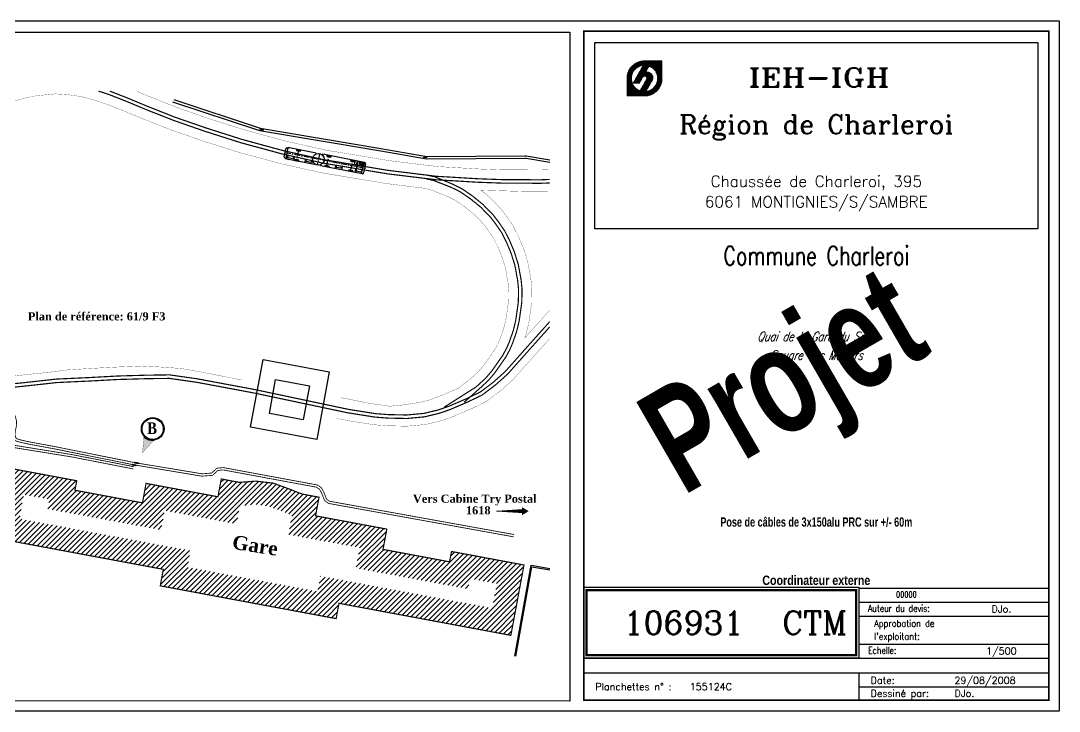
# Model space of a CAD drawing. Header units: millimetres. Extents: x 153913 to 154762, y 120754 to 121050.
# Drawn here: x 154316.7 to 154762.2, y 120754.1 to 121050.3 of the extents above; entities that cross this region are included whole.
import ezdxf
from ezdxf.enums import TextEntityAlignment as Align

# ---------------------------------------------------------------- set-up
doc = ezdxf.new("R2010")
doc.units = ezdxf.units.MM
doc.header["$LTSCALE"] = 0.04
doc.linetypes.add('CENTER', pattern=[50.8, 31.75, -6.35, 6.35, -6.35])
doc.linetypes.add('HIDDEN', pattern=[9.525, 6.35, -3.175])
for name, color, linetype in [('1CARTOUCHE', 7, 'Continuous'), ('BLOCK-BEG', 7, 'Continuous'), ('CMT', 6, 'Continuous'), ('Fon topo', 252, 'Continuous'), ('L_150', 1, 'Continuous'), ('M_110', 1, 'M_ST_10'), ('TEST', 1, 'Continuous'), ('texte', 5, 'Continuous'), ('topo', 252, 'Continuous'), ('VUV', 7, 'Continuous')]:
    doc.layers.add(name, color=color, linetype=linetype)
doc.styles.add('ROMANC', font='ROMANC.SHX', dxfattribs={"height": 0.3})
doc.styles.add('ROMANS', font='romans')
doc.styles.add('ROMANT', font='ROMANT.shx', dxfattribs={"width": 0.9, "height": 5})
doc.styles.add('STYLE1', font='techb___.ttf', dxfattribs={"width": 0.85})
doc.styles.add('style2', font='TIMESBD.TTF')
doc.linetypes.add('G_TYPB_AP', pattern='A,5,-0.3,["o",Standard,S=1.5,R=0,X=0,Y=-0.5],-1.65', length=6.95)
doc.linetypes.add('M_ST_10', pattern='A,5,-0.3,["++",Standard,S=1,R=0,X=0,Y=-0.5],-2.8', length=8.1)

# ---------------------------------------------------------------- blocks, each defined once
blk = doc.blocks.new('Br1501')
at = {"color": 0, "linetype": 'Continuous'}
blk.add_lwpolyline([(0.3, -0.15), (-0.3, -0.15), (-0.3, 0.15), (0.3, 0.15)], close=True, dxfattribs=at)
for points in [[(-0.1, 0.15), (-0.1, -0.15)], [(0.1, -0.15), (0.1, 0.15)]]:
    blk.add_lwpolyline(points, dxfattribs=at)
blk = doc.blocks.new('tec006pl')
at = {"layer": 'BLOCK-BEG', "color": 0, "linetype": 'CENTER'}
for p, q in [((0.2, 0), (-17.56, 0)), ((-14.62, 1.24), (-14.62, -1.25)), ((-10.07, 1.24), (-10.07, -1.21)), ((-7.97, -1.25), (-7.97, 1.24)), ((-2.77, -1.25), (-2.77, 1.24))]:
    blk.add_line(p, q, dxfattribs=at)
at = {"layer": 'BLOCK-BEG', "color": 0}
for p, q in [((-17.36, -0.9), (-17.36, 0.9)), ((-16.9, -1.16), (-16.9, 1.16)), ((-10.78, 1.24), (-16.28, 1.24)), ((-10.78, 1.24), (-10.69, 1.08)), ((-9.35, 1.24), (-9.44, 1.08)), ((-0.25, 1.24), (-9.35, 1.24)), ((-2.23, 0.45), (-2.23, 1.25)), ((-2.23, 0.45), (-1.47, 0.29)), ((-1.78, 0.35), (-1.78, 1.25)), ((-0.38, 1.07), (-1.78, 1.07)), ((-1.61, -1.25), (-1.61, 1.24)), ((-1.47, 0.29), (-0.38, 0.29)), ((-1.28, 0.93), (-0.78, 0.93)), ((-1.28, 0.53), (-0.78, 0.53)), ((-0.78, 0.53), (-0.78, 0.93)), ((-0.69, 0.98), (-0.62, 0.73)), ((-0.69, 0.48), (-0.62, 0.73)), ((-0.38, -1.25), (-0.38, 1.24)), ((-0.38, 1.03), (-0.21, 0.99)), ((-0.38, 0.43), (-0.21, 0.48)), ((-0.21, 0.48), (-0.21, 0.99)), ((0, 1), (0, -1)), ((-16.59, -0.68), (-16.74, -0.68)), ((-16.74, -0.68), (-16.74, -1.2)), ((-16.59, -0.68), (-16.51, -0.96)), ((-15.49, -0.96), (-16.51, -0.96)), ((-10.78, -1.25), (-16.28, -1.25)), ((-15.41, -0.68), (-15.49, -0.96)), ((-15.26, -0.68), (-15.41, -0.68)), ((-15.26, -0.68), (-15.26, -1.25)), ((-12.65, -0.68), (-12.8, -0.68)), ((-12.8, -0.68), (-12.8, -1.25)), ((-12.65, -0.68), (-12.57, -0.96)), ((-11.54, -0.96), (-12.57, -0.96)), ((-11.47, -0.68), (-11.54, -0.96)), ((-11.32, -0.68), (-11.47, -0.68)), ((-11.32, -0.68), (-11.32, -1.25)), ((-10.78, -1.25), (-10.69, -1.08)), ((-9.35, -1.25), (-9.44, -1.08)), ((-0.25, -1.25), (-9.35, -1.25)), ((-6.07, -0.68), (-6.22, -0.68)), ((-6.22, -0.68), (-6.22, -1.25)), ((-6.07, -0.68), (-6, -0.96)), ((-4.97, -0.96), (-6, -0.96)), ((-4.89, -0.68), (-4.97, -0.96)), ((-4.74, -0.68), (-4.89, -0.68)), ((-4.74, -0.68), (-4.74, -1.25)), ((-1.71, -0.68), (-1.86, -0.68)), ((-1.86, -0.68), (-1.86, -1.25)), ((-1.71, -0.68), (-1.64, -0.96)), ((-0.61, -0.96), (-1.64, -0.96)), ((-0.53, -0.68), (-0.61, -0.96)), ((-0.38, -0.68), (-0.53, -0.68))]:
    blk.add_line(p, q, dxfattribs=at)
at = {"layer": 'BLOCK-BEG', "color": 0, "linetype": 'HIDDEN'}
for p, q in [((-15.01, 1.19), (-14.22, 1.19)), ((-15.01, 0.96), (-14.22, 0.96)), ((-8.36, 1.19), (-7.57, 1.19)), ((-8.36, 0.96), (-7.57, 0.96)), ((-3.16, 1.19), (-2.37, 1.19)), ((-3.16, 0.96), (-2.37, 0.96)), ((-15.01, -0.96), (-14.22, -0.96)), ((-15.01, -1.19), (-14.22, -1.19)), ((-8.36, -0.96), (-7.57, -0.96)), ((-8.36, -1.19), (-7.57, -1.19)), ((-3.16, -0.96), (-2.37, -0.96)), ((-3.16, -1.19), (-2.37, -1.19))]:
    blk.add_line(p, q, dxfattribs=at)
at = {"layer": 'BLOCK-BEG', "color": 0, "linetype": 'Continuous'}
blk.add_circle((-10.07, 0), 1.25, dxfattribs=at)
at = {"layer": 'BLOCK-BEG', "color": 0}
blk.add_circle((-0.62, 0.73), 0.256, dxfattribs=at)
for centre, radius, start, end in [((-17.11, 0.83), 0.25, 112.0618, 165.3846), ((-16.28, -1.19), 2.44, 90.0007, 112.0592), ((-0.78, 0.73), 0.542, 158.3809, 201.6175), ((-0.78, 0.73), 0.456, 154.0546, 205.9436), ((-0.25, 1), 0.25, 0, 90.0009), ((-17.11, -0.83), 0.25, 194.6154, 247.9382), ((-16.28, 1.19), 2.44, 247.9408, 269.9993), ((-0.25, -1), 0.25, 269.9991, 0)]:
    blk.add_arc(centre, radius, start, end, dxfattribs=at)
at = {"layer": 'BLOCK-BEG', "color": 0, "linetype": 'HIDDEN'}
for centre, start, end in [((-14.93, 1.07), 126.8558, 233.1163), ((-14.3, 1.07), 306.8813, 53.1418), ((-8.28, 1.07), 126.857, 233.1175), ((-7.65, 1.07), 306.8825, 53.143), ((-3.08, 1.07), 126.857, 233.1175), ((-2.45, 1.07), 306.8825, 53.143), ((-14.93, -1.07), 126.8837, 233.1442), ((-14.3, -1.07), 306.8582, 53.1187), ((-8.28, -1.07), 126.8825, 233.143), ((-7.65, -1.07), 306.857, 53.1175), ((-3.08, -1.07), 126.8825, 233.143), ((-2.45, -1.07), 306.857, 53.1175)]:
    blk.add_arc(centre, 0.142, start, end, dxfattribs=at)
blk = doc.blocks.new('Tram')
at = {"layer": 'VUV'}
blk.add_blockref('tec006pl', (155038.91, 121728.32), dxfattribs=at)
blk = doc.blocks.new('IEHIGH')
at = {"layer": 'TEST'}
h = blk.add_hatch(dxfattribs=at)
h.set_pattern_fill('ANSI37', color=256, scale=0.001, style=0)
h.paths.add_polyline_path([(0.657, 1.125, 0.387078), (0.408, 0.899), (0.408, 0.625), (0.657, 0.625, 0.387078), (0.906, 0.852), (0.906, 1.125)])
h.paths.add_polyline_path([(0.676, 0.688), (0.769, 0.854, 0.703023), (0.667, 0.957), (0.721, 1.052, -0.797133)], flags=16)
h.paths.add_polyline_path([(0.639, 1.063), (0.496, 0.808), (0.583, 0.808), (0.634, 0.898, -0.760212), (0.689, 0.868), (0.594, 0.698, -0.800397)], flags=16)
blk = doc.blocks.new('1000a4')
at = {"layer": '1CARTOUCHE', "color": 7, "linetype": 'Continuous', "const_width": 0.7}
blk.add_lwpolyline([(-204, 4.8), (-204, 291.8), (-4.43, 291.8), (-4.43, 4.8), (-4.43, 4.8)], close=True, dxfattribs=at)
at = {"layer": '1CARTOUCHE', "linetype": 'Continuous'}
blk.add_lwpolyline([(-199.22, 286.92), (-9.22, 286.92), (-9.22, 206.92), (-199.22, 206.92)], close=True, dxfattribs=at)
at = {"layer": '1CARTOUCHE', "linetype": 'Continuous', "xscale": 30, "yscale": 30, "zscale": 30}
blk.add_blockref('IEHIGH', (-197.62, 245.21), dxfattribs=at)
at = {"color": 254, "style": 'STYLE1', "width": 0.85}
blk.add_text('Projet', height=45, rotation=30, dxfattribs=at).set_placement((-161.47, 92.22))
at = {"layer": '1CARTOUCHE', "color": 7, "linetype": 'Continuous', "style": 'ROMANT', "width": 1.25}
blk.add_text(' IEH-IGH', height=8, dxfattribs=at).set_placement((-106.46, 267.93), align=Align.CENTER)
at = {"layer": '1CARTOUCHE', "color": 7, "linetype": 'Continuous', "style": 'ROMANC'}
for s, height, p in [('Région de Charleroi', 8, (-104.22, 247.79)), ('Chaussée de Charleroi, 395', 4.8, (-104.22, 224.95)), ('6061 MONTIGNIES/S/SAMBRE', 4.8, (-104.22, 216.15))]:
    blk.add_text(s, height=height, dxfattribs=at).set_placement(p, align=Align.CENTER)
at = {"layer": '1CARTOUCHE', "color": 7, "linetype": 'Continuous'}
for tag, height, style, width, p in [('COM', 8, 'ROMANS', 0.75, (-104.22, 195.39)), ('RES', 6, 'ROMANS', 0.75, (-104.22, 179.08)), ('SOUS-GRAPHE', 3, 'STYLE1', 0.85, (-65.56, 50.08)), ('SOUS-GRAPHE', 3, 'STYLE1', 0.85, (-24.81, 50.08))]:
    blk.add_attdef(tag, text='', height=height, dxfattribs=dict(at, style=style, width=width)).set_placement(p, align=Align.MIDDLE_CENTER)
at = {"layer": '1CARTOUCHE', "color": 7, "linetype": 'Continuous', "style": 'ROMANS', "oblique": 20, "width": 0.75}
for tag, p in [('RUE1', (-104.22, 158.74)), ('RUE2', (-104.22, 150.74)), ('RUE3', (-104.22, 142.74)), ('RUE4', (-104.22, 134.74))]:
    blk.add_attdef(tag, text='', height=4, dxfattribs=at).set_placement(p, align=Align.CENTER)
at = {"layer": '1CARTOUCHE', "color": 7, "linetype": 'Continuous', "style": 'STYLE1'}
for tag, p in [('TITRE1', (-104.22, 123.74)), ('TITRE2', (-104.22, 115.74)), ('TITRE3', (-104.22, 107.74))]:
    blk.add_attdef(tag, text='', height=4, dxfattribs=at).set_placement(p, align=Align.CENTER)
at = {"layer": '1CARTOUCHE', "color": 7, "linetype": 'Continuous', "style": 'STYLE1', "width": 0.85}
for tag, p in [('OBJ1', (-104.22, 95.32)), ('OBJ2', (-104.22, 87.32)), ('OBJ3', (-104.22, 79.18)), ('OBJ4', (-104.22, 71.18)), ('OBJ5', (-104.22, 64.18))]:
    blk.add_attdef(tag, text='', height=4, dxfattribs=at).set_placement(p, align=Align.CENTER)
at = {"layer": '1CARTOUCHE', "color": 7, "linetype": 'Continuous', "style": 'ROMANC'}
for tag, height, p in [('AUTEUR_DU_DEVIS', 3, (-24.81, 43.89)), ('NUMPLAN', 10, (-161.19, 37.99)), ('ECHELLE', 3, (-24.81, 25.89))]:
    blk.add_attdef(tag, text='', height=height, dxfattribs=at).set_placement(p, align=Align.MIDDLE_CENTER)
at = {"layer": '1CARTOUCHE', "color": 7, "linetype": 'Continuous', "style": 'ROMANS'}
for tag, p in [('DAT', (-44.93, 11.75)), ('PLANCHETTES', (-158.49, 9)), ('DES', (-44.93, 6.17))]:
    blk.add_attdef(tag, p, '', height=3, dxfattribs=at)
at = {"layer": 'CMT', "linetype": 'Continuous', "style": 'STYLE1'}
blk.add_attdef('CMT', text='', height=4, dxfattribs=at).set_placement((-104.22, 54.18), align=Align.CENTER)
at = {"layer": 'CMT', "linetype": 'Continuous', "style": 'ROMANC'}
blk.add_attdef('CTM', text='', height=10, dxfattribs=at).set_placement((-104.96, 37.99), align=Align.MIDDLE_CENTER)

msp = doc.modelspace()

# ---------------------------------------------------------------- hatches: boundary and pattern name
at = {"layer": 'Fon topo'}
h = msp.add_hatch(dxfattribs=at)
h.set_pattern_fill('LINE', color=256, scale=0.5, angle=45, style=0)
h.paths.add_polyline_path([(154501.46, 120822.61), (154500.63, 120818.18), (154472.09, 120823.51), (154473.71, 120832.21), (154443.14, 120837.9), (154444.63, 120845.89), (154437.35, 120847.25), (154432.04, 120849.34), (154424.98, 120851.94), (154417.42, 120852.8), (154410.51, 120852.25), (154402.69, 120853.71), (154401.27, 120846.08), (154376.8, 120850.64), (154373.61, 120832.43), (154376.88, 120831.82), (154378.43, 120840.16), (154409.27, 120834.41), (154410.73, 120842.24), (154417.25, 120842.76), (154422.65, 120842.14), (154428.47, 120840), (154433.03, 120838.2), (154431.48, 120829.9), (154462.04, 120824.21), (154460.42, 120815.51), (154508.63, 120806.52), (154509.46, 120810.95), (154520.89, 120808.82), (154518.93, 120798.3), (154445.19, 120812.04), (154443.96, 120805.47), (154388.17, 120815.87), (154389.49, 120822.95), (154316.11, 120836.63), (154317.98, 120847.02), (154329.01, 120844.96), (154328.25, 120840.88), (154373.61, 120832.43), (154376.8, 120850.64), (154370.43, 120851.82), (154368.88, 120843.48), (154339.91, 120848.88), (154340.67, 120852.96), (154309.93, 120858.69), (154304.5, 120828.62), (154377.83, 120814.95), (154376.51, 120807.88), (154451.96, 120793.81), (154453.19, 120800.38), (154526.93, 120786.64), (154532.56, 120816.82)])
at = {"layer": 'texte', "linetype": 'Continuous'}
h = msp.add_hatch(color=7, dxfattribs=at)
h.set_gradient(color1=(245, 10, 41), color2=(253, 196, 204), one_color=1, tint=0.88, name='SPHERICAL')
h.paths.add_polyline_path([(154368.88, 120865.06), (154373.87, 120870.39, -0.250516), (154369.61, 120872.07)])

# ---------------------------------------------------------------- linework, layer by layer
at = {"color": 0, "linetype": 'Continuous'}
for points in [[(154365.46, 120861.14), (154365.32, 120860.4), (154367.42, 120860.77), (154367.28, 120860.03)], [(154364.39, 120860.26), (154364.24, 120859.52), (154366.35, 120859.88), (154366.21, 120859.14)]]:
    msp.add_solid(points, dxfattribs=at)
at = {"layer": '1CARTOUCHE', "color": 7, "linetype": 'Continuous'}
for p, q in [((154676.24, 120806.88), (154757.74, 120806.88)), ((154676.24, 120800.88), (154757.74, 120800.88)), ((154676.24, 120794.88), (154757.74, 120794.88)), ((154676.24, 120782.88), (154757.74, 120782.88)), ((154676.24, 120776.88), (154757.74, 120776.88)), ((154558.18, 120770.57), (154757.74, 120770.57)), ((154676.24, 120770.57), (154676.24, 120758.88)), ((154676.24, 120764.57), (154757.74, 120764.57))]:
    msp.add_line(p, q, dxfattribs=at)
at = {"layer": '1CARTOUCHE', "linetype": 'Continuous', "ltscale": 25}
msp.add_line((154558.18, 120776.88), (154676.24, 120776.88), dxfattribs=at)
at = {"layer": '1CARTOUCHE'}
for points in [[(153913.15, 121050.28), (154762.18, 121050.28), (154762.18, 120754.08), (153913.15, 120754.08)], [(153918.05, 121045.38), (154552.27, 121045.38), (154552.27, 120758.38), (153918.05, 120758.48)]]:
    msp.add_lwpolyline(points, close=True, dxfattribs=at)
at = {"layer": '1CARTOUCHE', "linetype": 'Continuous', "const_width": 0.001, "flags": 128}
for points in [[(154676.24, 120807.26), (154558.18, 120807.26)], [(154676.24, 120807.26), (154558.18, 120807.26)], [(154716.99, 120806.88), (154716.99, 120782.88)], [(154620.51, 120776.88), (154620.51, 120770.57)], [(154654.82, 120776.88), (154654.82, 120770.57)], [(154689.12, 120776.88), (154689.12, 120770.57)], [(154723.43, 120776.88), (154723.43, 120770.57)]]:
    msp.add_lwpolyline(points, dxfattribs=at)
at = {"layer": '1CARTOUCHE', "linetype": 'Continuous'}
msp.add_lwpolyline([(154558.18, 120807.26), (154676.24, 120807.26), (154676.24, 120776.88), (154558.18, 120776.88)], close=True, dxfattribs=at)
at = {"layer": '1CARTOUCHE', "linetype": 'Continuous', "const_width": 1}
msp.add_lwpolyline([(154559.37, 120806.07), (154675.05, 120806.07), (154675.05, 120778.08), (154559.37, 120778.08)], close=True, dxfattribs=at)
at = {"layer": 'Fon topo'}
for p, q in [((154528.59, 120777.76, 207.65), (154535.58, 120816.73, 207.65)), ((154529.09, 120777.67, 207.65), (154535.97, 120816.05, 207.65))]:
    msp.add_line(p, q, dxfattribs=at)
at = {"layer": 'Fon topo', "color": 252}
for p, q in [((154535.58, 120816.73, 207.65), (154543.58, 120815.34, 207.65)), ((154535.97, 120816.05, 207.65), (154543.58, 120814.73, 207.65))]:
    msp.add_line(p, q, dxfattribs=at)
at = {"layer": 'Fon topo', "flags": 128}
for points in [[(154381.83, 121015.58), (154419.15, 121003.16), (154471.14, 120994.42)], [(154471.14, 120994.42), (154490.76, 120991.11), (154533.02, 120991.32), (154533.48, 120991.35), (154543.58, 120989.62)]]:
    msp.add_lwpolyline(points, dxfattribs=at)
at = {"layer": 'Fon topo'}
for points in [[(154382.3, 121016.48), (154419.39, 121004.15), (154471.14, 120995.44)], [(154471.14, 120995.44), (154490.84, 120992.12), (154532.98, 120992.33), (154533.53, 120992.37), (154543.58, 120990.65)]]:
    msp.add_lwpolyline(points, dxfattribs=at)
at = {"layer": 'M_110', "color": 240, "linetype": 'M_ST_10', "ltscale": 20, "const_width": 0.35, "flags": 128}
for points in [[(154254.62, 120891.9), (154286.05, 120886.07), (154311.28, 120882.68), (154311.36, 120882.63), (154312.6, 120882.4), (154313.43, 120881.77), (154314.34, 120880.66), (154314.82, 120878.72), (154314.89, 120876.77), (154314.4, 120874.62), (154314.2, 120872.95), (154314.47, 120871.5), (154315.17, 120870.87), (154316.98, 120870.39), (154320.03, 120869.69), (154331.52, 120867.57), (154365.51, 120860.74)], [(154254.46, 120890.92), (154285.89, 120885.08), (154310.99, 120881.71), (154311.04, 120881.68), (154312.18, 120881.46), (154312.73, 120881.05), (154313.42, 120880.2), (154313.83, 120878.58), (154313.89, 120876.87), (154313.42, 120874.79), (154313.18, 120872.92), (154313.56, 120870.98), (154314.68, 120869.97), (154316.73, 120869.42), (154319.83, 120868.71), (154331.33, 120866.59), (154365.32, 120859.76)]]:
    msp.add_lwpolyline(points, dxfattribs=at)
at = {"layer": 'M_110', "color": 5, "ltscale": 20, "flags": 128}
for points in [[(154254.09, 120888.95, 0.35, 0.35, 0), (154268.18, 120886.27, 0.35, 0.35, 0), (154268.18, 120886.27, 0.35, 0.35, 0), (154271.76, 120884.95, 0.35, 0.35, 0), (154276.69, 120878.04, 0.35, 0.35, 0), (154283.63, 120872.04, 0.35, 0.35, 0), (154338.46, 120863.19, 0.35, 0.35, 0), (154365.01, 120858.01, 0, 0, 0)], [(154254.27, 120889.93, 0.35, 0.35, 0), (154268.53, 120887.21, 0.35, 0.35, 0), (154268.53, 120887.21, 0.35, 0.35, 0), (154272.39, 120885.78, 0.35, 0.35, 0), (154277.44, 120878.72, 0.35, 0.35, 0), (154284.07, 120872.98, 0.35, 0.35, 0), (154338.62, 120864.18, 0.35, 0.35, 0), (154365.2, 120858.99, 0, 0, 0)]]:
    msp.add_lwpolyline(points, format="xyseb", dxfattribs=at)
at = {"layer": 'M_110', "color": 3, "linetype": 'M_ST_10', "ltscale": 20, "const_width": 0.35, "flags": 128}
for points in [[(154365.51, 120860.74), (154394.43, 120855.93), (154398.55, 120856.25), (154400.77, 120858.31), (154403.47, 120858.62), (154443.84, 120851.16), (154445.58, 120850.05), (154446.85, 120847.67), (154447.8, 120845.13), (154449.07, 120844.18), (154528.3, 120829.88)], [(154365.35, 120859.75), (154394.38, 120854.92), (154398.98, 120855.28), (154401.21, 120857.35), (154403.44, 120857.61), (154443.47, 120850.21), (154444.82, 120849.34), (154445.94, 120847.25), (154446.97, 120844.51), (154448.66, 120843.24), (154528.12, 120828.9)]]:
    msp.add_lwpolyline(points, dxfattribs=at)
at = {"layer": 'M_110', "color": 254, "linetype": 'Continuous', "flags": 128}
msp.add_lwpolyline([(154520.68, 120839.91, 0.277, 1.66, 0), (154531.77, 120839.91, 1.66, 0, 0), (154534.54, 120839.91, 0, 3.33, 0), (154531.77, 120839.91, 3.33, 3.33, 0)], format="xyseb", dxfattribs=at)
at = {"layer": 'texte', "color": 1, "linetype": 'Continuous', "const_width": 0.1, "flags": 128}
msp.add_lwpolyline([(154369.61, 120872.07), (154368.88, 120865.06), (154373.87, 120870.39), (154373.87, 120870.39), (154373.44, 120870.37), (154373.32, 120870.37), (154373.14, 120870.38), (154372.93, 120870.4), (154372.77, 120870.41), (154372.36, 120870.47), (154372.2, 120870.5), (154372.04, 120870.55), (154371.82, 120870.61), (154371.69, 120870.65), (154371.57, 120870.69), (154371.43, 120870.75), (154371.22, 120870.84), (154371.05, 120870.92), (154370.92, 120870.99), (154370.72, 120871.12), (154370.57, 120871.21), (154370.37, 120871.35), (154370.21, 120871.49), (154370.04, 120871.63), (154369.92, 120871.74), (154369.8, 120871.86)], close=True, dxfattribs=at)
at = {"layer": 'texte', "color": 7, "linetype": 'Continuous', "flags": 128}
msp.add_lwpolyline([(154371.53, 120868.68, 0.1, 0.00212, 0), (154371.52, 120868.68, 0.00212, 0.00212, 0)], format="xyseb", dxfattribs=at)
at = {"layer": 'texte', "color": 1}
for radius in [4.86, 4.56]:
    msp.add_circle((154373.27, 120875.21), radius, dxfattribs=at)
msp.add_arc((154373.01, 120875.18), 4.86, 223.9313, 280.1874, dxfattribs=at)
at = {"layer": 'topo', "elevation": 207.65, "flags": 128}
for points, const_width in [([(154490.05, 120978.43), (154473.35, 120980.47), (154445.41, 120985.12), (154427.58, 120989.13), (154410.07, 120993.89), (154394.52, 120998.83), (154380.95, 121003.54), (154368.51, 121008.44), (154360.41, 121011.83), (154353.35, 121014.58), (154349.96, 121015.7), (154344.47, 121017.36), (154340.26, 121018.14), (154336.28, 121018.64), (154331.58, 121018.92), (154327.24, 121018.51), (154323.3, 121018.12), (154319.26, 121017.3), (154314.63, 121016.09), (154311.48, 121015.24), (154307.91, 121013.75), (154302.84, 121010.9), (154301.89, 121010.26)], 0.1), ([(154543.58, 120980.71), (154539.86, 120980.57), (154523.68, 120980.62), (154512.95, 120981), (154494.93, 120982.07), (154473.95, 120984.63), (154446.22, 120989.25), (154428.59, 120993.21), (154411.25, 120997.92), (154395.85, 121002.81), (154382.41, 121007.48), (154370.09, 121012.33), (154361.99, 121015.72), (154354.77, 121018.54), (154351.22, 121019.71), (154349.99, 121020.08)], 0.5), ([(154543.58, 120982.21), (154539.83, 120982.07), (154523.71, 120982.12), (154513.02, 120982.5), (154495.07, 120983.56), (154474.16, 120986.12), (154446.51, 120990.72), (154428.96, 120994.66), (154411.68, 120999.36), (154396.32, 121004.24), (154382.93, 121008.88), (154370.66, 121013.72), (154362.55, 121017.11), (154355.28, 121019.95), (154354.87, 121020.08)], 0.5), ([(154543.58, 120986.41), (154539.76, 120986.27), (154523.79, 120986.32), (154513.22, 120986.7), (154495.45, 120987.75), (154474.76, 120990.27), (154447.31, 120994.84), (154429.97, 120998.74), (154412.87, 121003.39), (154397.64, 121008.22), (154384.39, 121012.82), (154372.24, 121017.61), (154366.34, 121020.08)], 0.1), ([(154498.35, 120884.54), (154512.01, 120893.2), (154516.14, 120896.97), (154518.75, 120900.04), (154520.61, 120902.69), (154523.47, 120906.8), (154525.05, 120909.69), (154526.3, 120912.61), (154527.95, 120917.35), (154529.02, 120921.79), (154530.14, 120929.76), (154530.22, 120935.2), (154529.79, 120939.19), (154528.63, 120945.44), (154527, 120950.63), (154525.03, 120955.32), (154522.98, 120959.4), (154520.34, 120963.24), (154518.21, 120965.98), (154513.97, 120970.35), (154509.5, 120973.96), (154505.12, 120976.95), (154501.38, 120978.8), (154493.84, 120981.77), (154490.76, 120982.44)], 0.5), ([(154506.88, 120886.61), (154512.98, 120892.05), (154517.22, 120895.93), (154519.94, 120899.12), (154521.84, 120901.83), (154524.75, 120906.01), (154526.4, 120909.04), (154527.7, 120912.07), (154529.39, 120916.93), (154530.49, 120921.51), (154531.64, 120929.64), (154531.72, 120935.26), (154531.28, 120939.41), (154530.09, 120945.8), (154528.41, 120951.15), (154526.4, 120955.95), (154524.27, 120960.16), (154521.55, 120964.13), (154519.35, 120966.96), (154514.99, 120971.46), (154510.4, 120975.17), (154505.88, 120978.25), (154501.93, 120980.2), (154494.32, 120983.33), (154491.14, 120984.02)], 0.5), ([(154504.28, 120892.59), (154509.32, 120896.43), (154513.11, 120899.9), (154515.43, 120902.62), (154517.17, 120905.09), (154519.89, 120909.01), (154521.27, 120911.53), (154522.38, 120914.13), (154523.92, 120918.54), (154524.89, 120922.58), (154525.95, 120930.08), (154526.02, 120935), (154525.63, 120938.58), (154524.55, 120944.43), (154523.05, 120949.19), (154521.22, 120953.56), (154519.35, 120957.25), (154516.95, 120960.76), (154515.04, 120963.22), (154511.14, 120967.25), (154507, 120970.59), (154503, 120973.32), (154499.67, 120974.96), (154492.62, 120977.74), (154490.05, 120978.43)], 0.1), ([(154532.88, 120914.17), (154533.43, 120915.74), (154534.62, 120920.73), (154535.84, 120929.32), (154535.92, 120935.46), (154535.44, 120940.02), (154534.17, 120946.82), (154532.36, 120952.59), (154530.21, 120957.71), (154527.89, 120962.31), (154524.94, 120966.61), (154522.52, 120969.72), (154517.83, 120974.57), (154514.06, 120977.61)], 0.1), ([(154514.06, 120977.61), (154533.85, 120977.02), (154543.58, 120977.1)], 0.1), ([(154532.88, 120914.17), (154538.48, 120920.43), (154543.58, 120926.16)], 0.1), ([(154303.84, 120893.68), (154316.74, 120894.89), (154332.03, 120896.58), (154345.81, 120897.21), (154358.43, 120897.9), (154370.95, 120898.25), (154380.5, 120898.38), (154392.27, 120896.7), (154416.81, 120892.13), (154457.26, 120883.58), (154468.87, 120881.74), (154474.55, 120881.32), (154482.23, 120881.17), (154489.58, 120881.84), (154495.78, 120883.34), (154500.48, 120884.97), (154507.96, 120888.19), (154513.8, 120891.01), (154519.41, 120895.24), (154524.55, 120899.83), (154533.12, 120909.49), (154540.94, 120918.23), (154543.58, 120921.2)], 0.5), ([(154303.91, 120892.18), (154316.89, 120893.4), (154332.15, 120895.08), (154345.88, 120895.72), (154358.49, 120896.4), (154370.98, 120896.75), (154380.4, 120896.87), (154392.03, 120895.22), (154416.52, 120890.65), (154456.99, 120882.1), (154468.69, 120880.25), (154474.48, 120879.82), (154482.29, 120879.67), (154489.82, 120880.36), (154496.2, 120881.89), (154501.03, 120883.57), (154508.58, 120886.83), (154514.58, 120889.72), (154520.36, 120894.08), (154525.61, 120898.77), (154534.24, 120908.49), (154542.06, 120917.23), (154543.58, 120918.94)], 0.5), ([(154452.27, 120879.73), (154456.39, 120878.86), (154468.31, 120876.97), (154474.32, 120876.53), (154482.41, 120876.37), (154490.36, 120877.09), (154497.13, 120878.72), (154502.22, 120880.49), (154509.95, 120883.82), (154516.31, 120886.89), (154522.46, 120891.53), (154527.95, 120896.44), (154536.7, 120906.29), (154543.58, 120913.98)], 0.1), ([(154292.82, 120896.81), (154304, 120896.57), (154311.06, 120897.62), (154320.35, 120898.63), (154328.09, 120899.41), (154336.76, 120900.51), (154348.7, 120901.25), (154358.6, 120901.77), (154368.56, 120902.18), (154377.22, 120901.71), (154385.59, 120901.11), (154395.74, 120899.29), (154411.35, 120896.21)], 0.1), ([(154454.17, 120888.59), (154465.63, 120886.29), (154475.01, 120884.92), (154480.53, 120885.47), (154488.47, 120886.66), (154493.31, 120888.01), (154501.15, 120891.24), (154504.28, 120892.59)], 0.1), ([(154309.93, 120858.69), (154340.67, 120852.96), (154339.91, 120848.88), (154368.88, 120843.48), (154370.43, 120851.82), (154401.27, 120846.08), (154402.69, 120853.71), (154410.51, 120852.25), (154417.42, 120852.8), (154424.98, 120851.94), (154432.04, 120849.34), (154437.35, 120847.25), (154444.63, 120845.89), (154443.14, 120837.9), (154473.71, 120832.21), (154472.09, 120823.51), (154500.63, 120818.18), (154501.46, 120822.61), (154532.56, 120816.82), (154526.93, 120786.64), (154453.19, 120800.38), (154451.96, 120793.81), (154376.51, 120807.88), (154377.83, 120814.95), (154304.5, 120828.62)], 0.5)]:
    msp.add_lwpolyline(points, dxfattribs=dict(at, const_width=const_width))
at = {"layer": 'topo', "elevation": 207.65}
for points in [[(154420.65, 120905.02), (154449.03, 120899.73), (154443.62, 120870.69), (154415.23, 120875.98)], [(154426.02, 120896.33), (154440.55, 120893.62), (154437.84, 120879.11), (154423.31, 120881.81)]]:
    msp.add_lwpolyline(points, close=True, dxfattribs=at)

# ---------------------------------------------------------------- block references
ref = msp.add_blockref('1000a4', (154762.18, 120754.08))
ref.add_attrib('COM', 'Commune Charleroi', dxfattribs={"layer": '1CARTOUCHE', "color": 7, "linetype": 'Continuous', "height": 8, "style": 'ROMANS', "width": 0.75}).set_placement((154657.96, 120949.48), align=Align.MIDDLE_CENTER)
ref.add_attrib('RUE1', 'Quai de la Gare du Sud ', dxfattribs={"layer": '1CARTOUCHE', "color": 7, "linetype": 'Continuous', "height": 4, "style": 'ROMANS', "oblique": 20, "width": 0.75}).set_placement((154657.96, 120912.83), align=Align.CENTER)
ref.add_attrib('RUE2', 'Square des Martyrs', dxfattribs={"layer": '1CARTOUCHE', "color": 7, "linetype": 'Continuous', "height": 4, "style": 'ROMANS', "oblique": 20, "width": 0.75}).set_placement((154657.96, 120904.83), align=Align.CENTER)
ref.add_attrib('OBJ3', 'Pose de câbles de 3x150alu PRC sur +/- 60m', dxfattribs={"layer": '1CARTOUCHE', "color": 7, "linetype": 'Continuous', "height": 4, "style": 'STYLE1', "width": 0.85}).set_placement((154657.96, 120833.26), align=Align.CENTER)
ref.add_attrib('CMT', 'Coordinateur externe', dxfattribs={"layer": 'CMT', "linetype": 'Continuous', "height": 4, "style": 'STYLE1'}).set_placement((154657.96, 120808.26), align=Align.CENTER)
ref.add_attrib('NUMPLAN', '106931', dxfattribs={"layer": '1CARTOUCHE', "color": 7, "linetype": 'Continuous', "height": 10, "style": 'ROMANC'}).set_placement((154600.99, 120792.07), align=Align.MIDDLE_CENTER)
ref.add_attrib('CTM', 'CTM', dxfattribs={"layer": 'CMT', "linetype": 'Continuous', "height": 10, "style": 'ROMANC'}).set_placement((154657.21, 120792.07), align=Align.MIDDLE_CENTER)
ref.add_attrib('SOUS-GRAPHE', '00000', dxfattribs={"layer": '1CARTOUCHE', "color": 7, "linetype": 'Continuous', "height": 3, "style": 'STYLE1', "width": 0.85}).set_placement((154696.62, 120804.17), align=Align.MIDDLE_CENTER)
ref.add_attrib('PLANCHETTES', '155124C', (154603.69, 120763.08), dxfattribs={"layer": '1CARTOUCHE', "color": 7, "linetype": 'Continuous', "height": 3, "style": 'ROMANS'})
ref.add_attrib('AUTEUR_DU_DEVIS', 'DJo.', dxfattribs={"layer": '1CARTOUCHE', "color": 7, "linetype": 'Continuous', "height": 3, "style": 'ROMANC'}).set_placement((154737.37, 120797.98), align=Align.MIDDLE_CENTER)
ref.add_attrib('ECHELLE', '1/500', dxfattribs={"layer": '1CARTOUCHE', "color": 7, "linetype": 'Continuous', "height": 3, "style": 'ROMANC'}).set_placement((154737.37, 120779.98), align=Align.MIDDLE_CENTER)
ref.add_attrib('DAT', '29/08/2008', (154717.24, 120765.83), dxfattribs={"layer": '1CARTOUCHE', "color": 7, "linetype": 'Continuous', "height": 3, "style": 'ROMANS'})
ref.add_attrib('DES', 'DJo.', (154717.24, 120760.26), dxfattribs={"layer": '1CARTOUCHE', "color": 7, "linetype": 'Continuous', "height": 3, "style": 'ROMANS'})
at = {"layer": 'Fon topo', "xscale": 2, "yscale": 2, "zscale": 2}
for p, rotation in [((154419.99, 121003.54), 341.603030415853), ((154490.24, 120991.81), 350.4472947374721)]:
    msp.add_blockref('Br1501', p, dxfattribs=dict(at, rotation=rotation))
at = {"layer": 'L_150', "xscale": 2, "yscale": 2, "zscale": 2, "rotation": 348.9697109136177}
msp.add_blockref('Tram', (-196465.43, -58645.53), dxfattribs=at)

# ---------------------------------------------------------------- texts
at = {"style": 'ROMANC'}
for s, width, p in [('Auteur du devis:', 0.8, (154680.16, 120796.77)), ('Approbation de', 0.85, (154682.76, 120790.22)), ("l'exploitant:", 0.85, (154682.76, 120784.77)), ('Echelle:', 0.8, (154680.16, 120778.77))]:
    msp.add_text(s, height=3, dxfattribs=dict(at, width=width)).set_placement(p)
at = {"layer": '1CARTOUCHE', "color": 7, "linetype": 'Continuous', "style": 'ROMANS'}
for s, p in [('Date:', (154681.24, 120765.83)), ('Planchettes n° :', (154563.18, 120763.08)), ('Dessiné par:', (154681.24, 120760.26))]:
    msp.add_text(s, height=3, dxfattribs=at).set_placement(p)
at = {"layer": 'Fon topo', "linetype": 'Continuous', "style": 'style2'}
msp.add_text('Gare', height=6, rotation=350.9502, dxfattribs=at).set_placement((154407.06, 120823.83))
at = {"layer": 'M_110', "color": 7, "linetype": 'G_TYPB_AP', "style": 'style2'}
for s, p in [('Plan de référence: 61/9 F3', (154319.71, 120921.74)), ('Vers Cabine Try Postal', (154484.91, 120843.52)), ('1618', (154507.65, 120838.53))]:
    msp.add_text(s, height=3.5, dxfattribs=at).set_placement(p)
at = {"layer": 'texte', "color": 1, "style": 'style2', "width": 0.85}
msp.add_text('B', height=5, dxfattribs=at).set_placement((154370.85, 120872.99))

doc.saveas('drawing.dxf')
